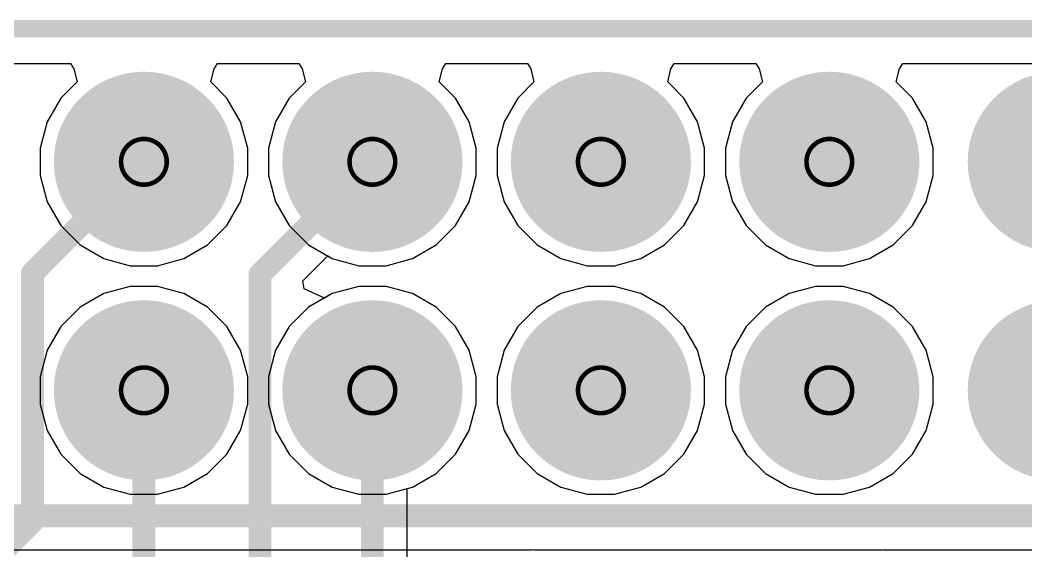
# Model space of a CAD drawing. Header units: inches. Extents: x -0.03 to 9.71, y 0.01 to 4.44.
# Drawn here: x 1.7612 to 2.2014, y 2.3207 to 2.553 of the extents above; entities that cross this region are included whole.
import ezdxf

# ---------------------------------------------------------------- set-up
doc = ezdxf.new("R2010")
doc.units = ezdxf.units.IN
doc.header["$MEASUREMENT"] = 0
for name, color, linetype in [('Board Outline', 216, 'Continuous'), ('Bottom Layer', 5, 'Continuous'), ('Bottom Solder', 6, 'Continuous'), ('Drill Drawing', 1, 'Continuous'), ('Layer 1', 16, 'Continuous'), ('Layer 2', 76, 'Continuous'), ('Multi-Layer', 9, 'Continuous'), ('Pad Holes', 156, 'Continuous'), ('Top Layer', 1, 'Continuous'), ('Top Overlay', 2, 'Continuous'), ('Top Solder', 216, 'Continuous')]:
    doc.layers.add(name, color=color, linetype=linetype)

# ---------------------------------------------------------------- blocks, each defined once
blk = doc.blocks.new('SFH11_PBPC_D12_RA_BK_103')
at = {"layer": 'Bottom Layer'}
h = blk.add_hatch(color=5, dxfattribs=at)
edge = h.paths.add_edge_path()
edge.add_arc((-0.05, 0.05), 0.03543, 0, 360)
h = blk.add_hatch(color=5, dxfattribs=at)
edge = h.paths.add_edge_path()
edge.add_arc((0.05, 0.05), 0.03543, 0, 360)
h = blk.add_hatch(color=5, dxfattribs=at)
edge = h.paths.add_edge_path()
edge.add_arc((0.15, 0.05), 0.03543, 0, 360)
h = blk.add_hatch(color=5, dxfattribs=at)
edge = h.paths.add_edge_path()
edge.add_arc((0.25, 0.05), 0.03543, 0, 360)
h = blk.add_hatch(color=5, dxfattribs=at)
edge = h.paths.add_edge_path()
edge.add_arc((0.35, 0.05), 0.03543, 0, 360)
h = blk.add_hatch(color=5, dxfattribs=at)
edge = h.paths.add_edge_path()
edge.add_arc((-0.05, -0.05), 0.03543, 0, 360)
h = blk.add_hatch(color=5, dxfattribs=at)
edge = h.paths.add_edge_path()
edge.add_arc((0.05, -0.05), 0.03543, 0, 360)
h = blk.add_hatch(color=5, dxfattribs=at)
edge = h.paths.add_edge_path()
edge.add_arc((0.15, -0.05), 0.03543, 0, 360)
h = blk.add_hatch(color=5, dxfattribs=at)
edge = h.paths.add_edge_path()
edge.add_arc((0.25, -0.05), 0.03543, 0, 360)
h = blk.add_hatch(color=5, dxfattribs=at)
edge = h.paths.add_edge_path()
edge.add_arc((0.35, -0.05), 0.03543, 0, 360)
at = {"layer": 'Bottom Solder'}
h = blk.add_hatch(color=6, dxfattribs=at)
edge = h.paths.add_edge_path()
edge.add_arc((-0.05, 0.05), 0.03943, 0, 360)
h = blk.add_hatch(color=6, dxfattribs=at)
edge = h.paths.add_edge_path()
edge.add_arc((0.05, 0.05), 0.03943, 0, 360)
h = blk.add_hatch(color=6, dxfattribs=at)
edge = h.paths.add_edge_path()
edge.add_arc((0.15, 0.05), 0.03943, 0, 360)
h = blk.add_hatch(color=6, dxfattribs=at)
edge = h.paths.add_edge_path()
edge.add_arc((0.25, 0.05), 0.03943, 0, 360)
h = blk.add_hatch(color=6, dxfattribs=at)
edge = h.paths.add_edge_path()
edge.add_arc((0.35, 0.05), 0.03943, 0, 360)
h = blk.add_hatch(color=6, dxfattribs=at)
edge = h.paths.add_edge_path()
edge.add_arc((-0.05, -0.05), 0.03943, 0, 360)
h = blk.add_hatch(color=6, dxfattribs=at)
edge = h.paths.add_edge_path()
edge.add_arc((0.05, -0.05), 0.03943, 0, 360)
h = blk.add_hatch(color=6, dxfattribs=at)
edge = h.paths.add_edge_path()
edge.add_arc((0.15, -0.05), 0.03943, 0, 360)
h = blk.add_hatch(color=6, dxfattribs=at)
edge = h.paths.add_edge_path()
edge.add_arc((0.25, -0.05), 0.03943, 0, 360)
h = blk.add_hatch(color=6, dxfattribs=at)
edge = h.paths.add_edge_path()
edge.add_arc((0.35, -0.05), 0.03943, 0, 360)
at = {"layer": 'Layer 1'}
h = blk.add_hatch(color=16, dxfattribs=at)
edge = h.paths.add_edge_path()
edge.add_arc((-0.05, 0.05), 0.03543, 0, 360)
h = blk.add_hatch(color=16, dxfattribs=at)
edge = h.paths.add_edge_path()
edge.add_arc((0.05, 0.05), 0.03543, 0, 360)
h = blk.add_hatch(color=16, dxfattribs=at)
edge = h.paths.add_edge_path()
edge.add_arc((0.15, 0.05), 0.03543, 0, 360)
h = blk.add_hatch(color=16, dxfattribs=at)
edge = h.paths.add_edge_path()
edge.add_arc((0.25, 0.05), 0.03543, 0, 360)
h = blk.add_hatch(color=16, dxfattribs=at)
edge = h.paths.add_edge_path()
edge.add_arc((0.35, 0.05), 0.03543, 0, 360)
h = blk.add_hatch(color=16, dxfattribs=at)
edge = h.paths.add_edge_path()
edge.add_arc((-0.05, -0.05), 0.03543, 0, 360)
h = blk.add_hatch(color=16, dxfattribs=at)
edge = h.paths.add_edge_path()
edge.add_arc((0.05, -0.05), 0.03543, 0, 360)
h = blk.add_hatch(color=16, dxfattribs=at)
edge = h.paths.add_edge_path()
edge.add_arc((0.15, -0.05), 0.03543, 0, 360)
h = blk.add_hatch(color=16, dxfattribs=at)
edge = h.paths.add_edge_path()
edge.add_arc((0.25, -0.05), 0.03543, 0, 360)
h = blk.add_hatch(color=16, dxfattribs=at)
edge = h.paths.add_edge_path()
edge.add_arc((0.35, -0.05), 0.03543, 0, 360)
at = {"layer": 'Layer 2'}
h = blk.add_hatch(color=76, dxfattribs=at)
edge = h.paths.add_edge_path()
edge.add_arc((-0.05, 0.05), 0.03543, 0, 360)
h = blk.add_hatch(color=76, dxfattribs=at)
edge = h.paths.add_edge_path()
edge.add_arc((0.05, 0.05), 0.03543, 0, 360)
h = blk.add_hatch(color=76, dxfattribs=at)
edge = h.paths.add_edge_path()
edge.add_arc((0.15, 0.05), 0.03543, 0, 360)
h = blk.add_hatch(color=76, dxfattribs=at)
edge = h.paths.add_edge_path()
edge.add_arc((0.25, 0.05), 0.03543, 0, 360)
h = blk.add_hatch(color=76, dxfattribs=at)
edge = h.paths.add_edge_path()
edge.add_arc((0.35, 0.05), 0.03543, 0, 360)
h = blk.add_hatch(color=76, dxfattribs=at)
edge = h.paths.add_edge_path()
edge.add_arc((-0.05, -0.05), 0.03543, 0, 360)
h = blk.add_hatch(color=76, dxfattribs=at)
edge = h.paths.add_edge_path()
edge.add_arc((0.05, -0.05), 0.03543, 0, 360)
h = blk.add_hatch(color=76, dxfattribs=at)
edge = h.paths.add_edge_path()
edge.add_arc((0.15, -0.05), 0.03543, 0, 360)
h = blk.add_hatch(color=76, dxfattribs=at)
edge = h.paths.add_edge_path()
edge.add_arc((0.25, -0.05), 0.03543, 0, 360)
h = blk.add_hatch(color=76, dxfattribs=at)
edge = h.paths.add_edge_path()
edge.add_arc((0.35, -0.05), 0.03543, 0, 360)
at = {"layer": 'Multi-Layer'}
h = blk.add_hatch(color=9, dxfattribs=at)
edge = h.paths.add_edge_path()
edge.add_arc((-0.05, 0.05), 0.03543, 0, 360)
h = blk.add_hatch(color=9, dxfattribs=at)
edge = h.paths.add_edge_path()
edge.add_arc((0.05, 0.05), 0.03543, 0, 360)
h = blk.add_hatch(color=9, dxfattribs=at)
edge = h.paths.add_edge_path()
edge.add_arc((0.15, 0.05), 0.03543, 0, 360)
h = blk.add_hatch(color=9, dxfattribs=at)
edge = h.paths.add_edge_path()
edge.add_arc((0.25, 0.05), 0.03543, 0, 360)
h = blk.add_hatch(color=9, dxfattribs=at)
edge = h.paths.add_edge_path()
edge.add_arc((0.35, 0.05), 0.03543, 0, 360)
h = blk.add_hatch(color=9, dxfattribs=at)
edge = h.paths.add_edge_path()
edge.add_arc((-0.05, -0.05), 0.03543, 0, 360)
h = blk.add_hatch(color=9, dxfattribs=at)
edge = h.paths.add_edge_path()
edge.add_arc((0.05, -0.05), 0.03543, 0, 360)
h = blk.add_hatch(color=9, dxfattribs=at)
edge = h.paths.add_edge_path()
edge.add_arc((0.15, -0.05), 0.03543, 0, 360)
h = blk.add_hatch(color=9, dxfattribs=at)
edge = h.paths.add_edge_path()
edge.add_arc((0.25, -0.05), 0.03543, 0, 360)
h = blk.add_hatch(color=9, dxfattribs=at)
edge = h.paths.add_edge_path()
edge.add_arc((0.35, -0.05), 0.03543, 0, 360)
at = {"layer": 'Pad Holes'}
h = blk.add_hatch(color=7, dxfattribs=at)
edge = h.paths.add_edge_path()
edge.add_arc((-0.05, 0.05), 0.02008, 0, 360)
h = blk.add_hatch(color=7, dxfattribs=at)
edge = h.paths.add_edge_path()
edge.add_arc((0.05, 0.05), 0.02008, 0, 360)
h = blk.add_hatch(color=7, dxfattribs=at)
edge = h.paths.add_edge_path()
edge.add_arc((0.15, 0.05), 0.02008, 0, 360)
h = blk.add_hatch(color=7, dxfattribs=at)
edge = h.paths.add_edge_path()
edge.add_arc((0.25, 0.05), 0.02008, 0, 360)
h = blk.add_hatch(color=7, dxfattribs=at)
edge = h.paths.add_edge_path()
edge.add_arc((0.35, 0.05), 0.02008, 0, 360)
h = blk.add_hatch(color=7, dxfattribs=at)
edge = h.paths.add_edge_path()
edge.add_arc((-0.05, -0.05), 0.02008, 0, 360)
h = blk.add_hatch(color=7, dxfattribs=at)
edge = h.paths.add_edge_path()
edge.add_arc((0.05, -0.05), 0.02008, 0, 360)
h = blk.add_hatch(color=7, dxfattribs=at)
edge = h.paths.add_edge_path()
edge.add_arc((0.15, -0.05), 0.02008, 0, 360)
h = blk.add_hatch(color=7, dxfattribs=at)
edge = h.paths.add_edge_path()
edge.add_arc((0.25, -0.05), 0.02008, 0, 360)
h = blk.add_hatch(color=7, dxfattribs=at)
edge = h.paths.add_edge_path()
edge.add_arc((0.35, -0.05), 0.02008, 0, 360)
at = {"layer": 'Top Layer'}
h = blk.add_hatch(color=1, dxfattribs=at)
edge = h.paths.add_edge_path()
edge.add_arc((-0.05, 0.05), 0.03543, 0, 360)
h = blk.add_hatch(color=1, dxfattribs=at)
edge = h.paths.add_edge_path()
edge.add_arc((0.05, 0.05), 0.03543, 0, 360)
h = blk.add_hatch(color=1, dxfattribs=at)
edge = h.paths.add_edge_path()
edge.add_arc((0.15, 0.05), 0.03543, 0, 360)
h = blk.add_hatch(color=1, dxfattribs=at)
edge = h.paths.add_edge_path()
edge.add_arc((0.25, 0.05), 0.03543, 0, 360)
h = blk.add_hatch(color=1, dxfattribs=at)
edge = h.paths.add_edge_path()
edge.add_arc((0.35, 0.05), 0.03543, 0, 360)
h = blk.add_hatch(color=1, dxfattribs=at)
edge = h.paths.add_edge_path()
edge.add_arc((-0.05, -0.05), 0.03543, 0, 360)
h = blk.add_hatch(color=1, dxfattribs=at)
edge = h.paths.add_edge_path()
edge.add_arc((0.05, -0.05), 0.03543, 0, 360)
h = blk.add_hatch(color=1, dxfattribs=at)
edge = h.paths.add_edge_path()
edge.add_arc((0.15, -0.05), 0.03543, 0, 360)
h = blk.add_hatch(color=1, dxfattribs=at)
edge = h.paths.add_edge_path()
edge.add_arc((0.25, -0.05), 0.03543, 0, 360)
h = blk.add_hatch(color=1, dxfattribs=at)
edge = h.paths.add_edge_path()
edge.add_arc((0.35, -0.05), 0.03543, 0, 360)
at = {"layer": 'Top Solder'}
h = blk.add_hatch(color=216, dxfattribs=at)
edge = h.paths.add_edge_path()
edge.add_arc((-0.05, 0.05), 0.03943, 0, 360)
h = blk.add_hatch(color=216, dxfattribs=at)
edge = h.paths.add_edge_path()
edge.add_arc((0.05, 0.05), 0.03943, 0, 360)
h = blk.add_hatch(color=216, dxfattribs=at)
edge = h.paths.add_edge_path()
edge.add_arc((0.15, 0.05), 0.03943, 0, 360)
h = blk.add_hatch(color=216, dxfattribs=at)
edge = h.paths.add_edge_path()
edge.add_arc((0.25, 0.05), 0.03943, 0, 360)
h = blk.add_hatch(color=216, dxfattribs=at)
edge = h.paths.add_edge_path()
edge.add_arc((0.35, 0.05), 0.03943, 0, 360)
h = blk.add_hatch(color=216, dxfattribs=at)
edge = h.paths.add_edge_path()
edge.add_arc((-0.05, -0.05), 0.03943, 0, 360)
h = blk.add_hatch(color=216, dxfattribs=at)
edge = h.paths.add_edge_path()
edge.add_arc((0.05, -0.05), 0.03943, 0, 360)
h = blk.add_hatch(color=216, dxfattribs=at)
edge = h.paths.add_edge_path()
edge.add_arc((0.15, -0.05), 0.03943, 0, 360)
h = blk.add_hatch(color=216, dxfattribs=at)
edge = h.paths.add_edge_path()
edge.add_arc((0.25, -0.05), 0.03943, 0, 360)
h = blk.add_hatch(color=216, dxfattribs=at)
edge = h.paths.add_edge_path()
edge.add_arc((0.35, -0.05), 0.03943, 0, 360)

msp = doc.modelspace()

# ---------------------------------------------------------------- linework, layer by layer
at = {"layer": 'Board Outline'}
msp.add_lwpolyline([(0.00984, 2.54921, 0.0075, 0.0075, 0), (4.32087, 2.54921, 0.0075, 0.0075, 0)], format="xyseb", dxfattribs=at)
at = {"layer": 'Bottom Layer'}
for p, q in [((1.74749, 2.53392), (1.78322, 2.53392)), ((1.78322, 2.53392), (1.78468, 2.53164)), ((1.78468, 2.53164), (1.78608, 2.52592)), ((1.84463, 2.52592), (1.84603, 2.53164)), ((1.84603, 2.53164), (1.84749, 2.53392)), ((1.84749, 2.53392), (1.88322, 2.53392)), ((1.88322, 2.53392), (1.88468, 2.53164)), ((1.88468, 2.53164), (1.88608, 2.52592)), ((1.94463, 2.52592), (1.94603, 2.53164)), ((1.94603, 2.53164), (1.94749, 2.53392)), ((1.94749, 2.53392), (1.98322, 2.53392)), ((1.98322, 2.53392), (1.98468, 2.53164)), ((1.98468, 2.53164), (1.98608, 2.52592)), ((2.04463, 2.52592), (2.04603, 2.53164)), ((2.04603, 2.53164), (2.04749, 2.53392)), ((2.04749, 2.53392), (2.08322, 2.53392)), ((2.08322, 2.53392), (2.08468, 2.53164)), ((2.08468, 2.53164), (2.08608, 2.52592)), ((2.14463, 2.52592), (2.14603, 2.53164)), ((2.14603, 2.53164), (2.14749, 2.53392)), ((2.14749, 2.53392), (2.28322, 2.53392)), ((1.78608, 2.52592), (1.779, 2.51884)), ((1.85171, 2.51884), (1.84463, 2.52592)), ((1.88608, 2.52592), (1.879, 2.51884)), ((1.95171, 2.51884), (1.94463, 2.52592)), ((1.98608, 2.52592), (1.979, 2.51884)), ((2.05171, 2.51884), (2.04463, 2.52592)), ((2.08608, 2.52592), (2.079, 2.51884)), ((2.15171, 2.51884), (2.14463, 2.52592)), ((1.779, 2.51884), (1.77302, 2.50848)), ((1.85769, 2.50848), (1.85171, 2.51884)), ((1.879, 2.51884), (1.87302, 2.50848)), ((1.95769, 2.50848), (1.95171, 2.51884)), ((1.979, 2.51884), (1.97302, 2.50848)), ((2.05769, 2.50848), (2.05171, 2.51884)), ((2.079, 2.51884), (2.07302, 2.50848)), ((2.15769, 2.50848), (2.15171, 2.51884)), ((1.77302, 2.50848), (1.76992, 2.49693)), ((1.86079, 2.49693), (1.85769, 2.50848)), ((1.87302, 2.50848), (1.86992, 2.49693)), ((1.96079, 2.49693), (1.95769, 2.50848)), ((1.97302, 2.50848), (1.96992, 2.49693)), ((2.06079, 2.49693), (2.05769, 2.50848)), ((2.07302, 2.50848), (2.06992, 2.49693)), ((2.16079, 2.49693), (2.15769, 2.50848)), ((1.76992, 2.49693), (1.76992, 2.48496)), ((1.86079, 2.48496), (1.86079, 2.49693)), ((1.86992, 2.49693), (1.86992, 2.48496)), ((1.96079, 2.48496), (1.96079, 2.49693)), ((1.96992, 2.49693), (1.96992, 2.48496)), ((2.06079, 2.48496), (2.06079, 2.49693)), ((2.06992, 2.49693), (2.06992, 2.48496)), ((2.16079, 2.48496), (2.16079, 2.49693)), ((1.76992, 2.48496), (1.77302, 2.47341)), ((1.85769, 2.47341), (1.86079, 2.48496)), ((1.86992, 2.48496), (1.87302, 2.47341)), ((1.95769, 2.47341), (1.96079, 2.48496)), ((1.96992, 2.48496), (1.97302, 2.47341)), ((2.05769, 2.47341), (2.06079, 2.48496)), ((2.06992, 2.48496), (2.07302, 2.47341)), ((2.15769, 2.47341), (2.16079, 2.48496)), ((1.77302, 2.47341), (1.779, 2.46305)), ((1.85171, 2.46305), (1.85769, 2.47341)), ((1.87302, 2.47341), (1.879, 2.46305)), ((1.95171, 2.46305), (1.95769, 2.47341)), ((1.97302, 2.47341), (1.979, 2.46305)), ((2.05171, 2.46305), (2.05769, 2.47341)), ((2.07302, 2.47341), (2.079, 2.46305)), ((2.15171, 2.46305), (2.15769, 2.47341)), ((1.779, 2.46305), (1.78746, 2.45459)), ((1.84325, 2.45459), (1.85171, 2.46305)), ((1.879, 2.46305), (1.88746, 2.45459)), ((1.94325, 2.45459), (1.95171, 2.46305)), ((1.979, 2.46305), (1.98746, 2.45459)), ((2.04325, 2.45459), (2.05171, 2.46305)), ((2.079, 2.46305), (2.08746, 2.45459)), ((2.14325, 2.45459), (2.15171, 2.46305)), ((1.78746, 2.45459), (1.79782, 2.44861)), ((1.83289, 2.44861), (1.84325, 2.45459)), ((1.88746, 2.45459), (1.89782, 2.44861)), ((1.93289, 2.44861), (1.94325, 2.45459)), ((1.98746, 2.45459), (1.99782, 2.44861)), ((2.03289, 2.44861), (2.04325, 2.45459)), ((2.08746, 2.45459), (2.09782, 2.44861)), ((2.13289, 2.44861), (2.14325, 2.45459)), ((1.79782, 2.44861), (1.80937, 2.44551)), ((1.82134, 2.44551), (1.83289, 2.44861)), ((1.89782, 2.44861), (1.90937, 2.44551)), ((1.92134, 2.44551), (1.93289, 2.44861)), ((1.99782, 2.44861), (2.00937, 2.44551)), ((2.02134, 2.44551), (2.03289, 2.44861)), ((2.09782, 2.44861), (2.10937, 2.44551)), ((2.12134, 2.44551), (2.13289, 2.44861)), ((1.80937, 2.44551), (1.82134, 2.44551)), ((1.90937, 2.44551), (1.92134, 2.44551)), ((2.00937, 2.44551), (2.02134, 2.44551)), ((2.10937, 2.44551), (2.12134, 2.44551)), ((1.80937, 2.43638), (1.79782, 2.43328)), ((1.82134, 2.43638), (1.80937, 2.43638)), ((1.83289, 2.43328), (1.82134, 2.43638)), ((1.90937, 2.43638), (1.89782, 2.43328)), ((1.92134, 2.43638), (1.90937, 2.43638)), ((1.93289, 2.43328), (1.92134, 2.43638)), ((2.00937, 2.43638), (1.99782, 2.43328)), ((2.02134, 2.43638), (2.00937, 2.43638)), ((2.03289, 2.43328), (2.02134, 2.43638)), ((2.10937, 2.43638), (2.09782, 2.43328)), ((2.12134, 2.43638), (2.10937, 2.43638)), ((2.13289, 2.43328), (2.12134, 2.43638)), ((1.79782, 2.43328), (1.78746, 2.4273)), ((1.84325, 2.4273), (1.83289, 2.43328)), ((1.89782, 2.43328), (1.88746, 2.4273)), ((1.94325, 2.4273), (1.93289, 2.43328)), ((1.99782, 2.43328), (1.98746, 2.4273)), ((2.04325, 2.4273), (2.03289, 2.43328)), ((2.09782, 2.43328), (2.08746, 2.4273)), ((2.14325, 2.4273), (2.13289, 2.43328)), ((1.78746, 2.4273), (1.779, 2.41884)), ((1.85171, 2.41884), (1.84325, 2.4273)), ((1.88746, 2.4273), (1.879, 2.41884)), ((1.95171, 2.41884), (1.94325, 2.4273)), ((1.98746, 2.4273), (1.979, 2.41884)), ((2.05171, 2.41884), (2.04325, 2.4273)), ((2.08746, 2.4273), (2.079, 2.41884)), ((2.15171, 2.41884), (2.14325, 2.4273)), ((1.779, 2.41884), (1.77302, 2.40848)), ((1.85769, 2.40848), (1.85171, 2.41884)), ((1.879, 2.41884), (1.87302, 2.40848)), ((1.95769, 2.40848), (1.95171, 2.41884)), ((1.979, 2.41884), (1.97302, 2.40848)), ((2.05769, 2.40848), (2.05171, 2.41884)), ((2.079, 2.41884), (2.07302, 2.40848)), ((2.15769, 2.40848), (2.15171, 2.41884)), ((1.77302, 2.40848), (1.76992, 2.39693)), ((1.86079, 2.39693), (1.85769, 2.40848)), ((1.87302, 2.40848), (1.86992, 2.39693)), ((1.96079, 2.39693), (1.95769, 2.40848)), ((1.97302, 2.40848), (1.96992, 2.39693)), ((2.06079, 2.39693), (2.05769, 2.40848)), ((2.07302, 2.40848), (2.06992, 2.39693)), ((2.16079, 2.39693), (2.15769, 2.40848)), ((1.76992, 2.39693), (1.76992, 2.38496)), ((1.86079, 2.38496), (1.86079, 2.39693)), ((1.86992, 2.39693), (1.86992, 2.38496)), ((1.96079, 2.38496), (1.96079, 2.39693)), ((1.96992, 2.39693), (1.96992, 2.38496)), ((2.06079, 2.38496), (2.06079, 2.39693)), ((2.06992, 2.39693), (2.06992, 2.38496)), ((2.16079, 2.38496), (2.16079, 2.39693)), ((1.76992, 2.38496), (1.77302, 2.37341)), ((1.85769, 2.37341), (1.86079, 2.38496)), ((1.86992, 2.38496), (1.87302, 2.37341)), ((1.95769, 2.37341), (1.96079, 2.38496)), ((1.96992, 2.38496), (1.97302, 2.37341)), ((2.05769, 2.37341), (2.06079, 2.38496)), ((2.06992, 2.38496), (2.07302, 2.37341)), ((2.15769, 2.37341), (2.16079, 2.38496)), ((1.77302, 2.37341), (1.779, 2.36305)), ((1.85171, 2.36305), (1.85769, 2.37341)), ((1.87302, 2.37341), (1.879, 2.36305)), ((1.95171, 2.36305), (1.95769, 2.37341)), ((1.97302, 2.37341), (1.979, 2.36305)), ((2.05171, 2.36305), (2.05769, 2.37341)), ((2.07302, 2.37341), (2.079, 2.36305)), ((2.15171, 2.36305), (2.15769, 2.37341)), ((1.779, 2.36305), (1.78746, 2.35459)), ((1.84325, 2.35459), (1.85171, 2.36305)), ((1.879, 2.36305), (1.88746, 2.35459)), ((1.94325, 2.35459), (1.95171, 2.36305)), ((1.979, 2.36305), (1.98746, 2.35459)), ((2.04325, 2.35459), (2.05171, 2.36305)), ((2.079, 2.36305), (2.08746, 2.35459)), ((2.14325, 2.35459), (2.15171, 2.36305)), ((1.78746, 2.35459), (1.79782, 2.34861)), ((1.83289, 2.34861), (1.84325, 2.35459)), ((1.88746, 2.35459), (1.89782, 2.34861)), ((1.93289, 2.34861), (1.94325, 2.35459)), ((1.98746, 2.35459), (1.99782, 2.34861)), ((2.03289, 2.34861), (2.04325, 2.35459)), ((2.08746, 2.35459), (2.09782, 2.34861)), ((2.13289, 2.34861), (2.14325, 2.35459)), ((1.79782, 2.34861), (1.80937, 2.34551)), ((1.82134, 2.34551), (1.83289, 2.34861)), ((1.89782, 2.34861), (1.90937, 2.34551)), ((1.92134, 2.34551), (1.93289, 2.34861)), ((1.99782, 2.34861), (2.00937, 2.34551)), ((2.02134, 2.34551), (2.03289, 2.34861)), ((2.09782, 2.34861), (2.10937, 2.34551)), ((2.12134, 2.34551), (2.13289, 2.34861)), ((1.80937, 2.34551), (1.82134, 2.34551)), ((1.90937, 2.34551), (1.92134, 2.34551)), ((2.00937, 2.34551), (2.02134, 2.34551)), ((2.10937, 2.34551), (2.12134, 2.34551))]:
    msp.add_line(p, q, dxfattribs=at)
at = {"layer": 'Drill Drawing'}
for points in [[(1.82535, 2.49095, 0.002, 0.002, 1), (1.80535, 2.49095, 0.002, 0.002, 1)], [(1.92535, 2.49095, 0.002, 0.002, 1), (1.90535, 2.49095, 0.002, 0.002, 1)], [(2.02535, 2.49095, 0.002, 0.002, 1), (2.00535, 2.49095, 0.002, 0.002, 1)], [(2.12535, 2.49095, 0.002, 0.002, 1), (2.10535, 2.49095, 0.002, 0.002, 1)], [(1.80485, 2.49095, 0.001, 0.001, 1), (1.80585, 2.49095, 0.001, 0.001, 1)], [(1.82485, 2.49095, 0.001, 0.001, 1), (1.82585, 2.49095, 0.001, 0.001, 1)], [(1.90485, 2.49095, 0.001, 0.001, 1), (1.90585, 2.49095, 0.001, 0.001, 1)], [(1.92485, 2.49095, 0.001, 0.001, 1), (1.92585, 2.49095, 0.001, 0.001, 1)], [(2.00485, 2.49095, 0.001, 0.001, 1), (2.00585, 2.49095, 0.001, 0.001, 1)], [(2.02485, 2.49095, 0.001, 0.001, 1), (2.02585, 2.49095, 0.001, 0.001, 1)], [(2.10485, 2.49095, 0.001, 0.001, 1), (2.10585, 2.49095, 0.001, 0.001, 1)], [(2.12485, 2.49095, 0.001, 0.001, 1), (2.12585, 2.49095, 0.001, 0.001, 1)], [(1.82535, 2.39095, 0.002, 0.002, 1), (1.80535, 2.39095, 0.002, 0.002, 1)], [(1.92535, 2.39095, 0.002, 0.002, 1), (1.90535, 2.39095, 0.002, 0.002, 1)], [(2.02535, 2.39095, 0.002, 0.002, 1), (2.00535, 2.39095, 0.002, 0.002, 1)], [(2.12535, 2.39095, 0.002, 0.002, 1), (2.10535, 2.39095, 0.002, 0.002, 1)], [(1.80485, 2.39095, 0.001, 0.001, 1), (1.80585, 2.39095, 0.001, 0.001, 1)], [(1.82485, 2.39095, 0.001, 0.001, 1), (1.82585, 2.39095, 0.001, 0.001, 1)], [(1.90485, 2.39095, 0.001, 0.001, 1), (1.90585, 2.39095, 0.001, 0.001, 1)], [(1.92485, 2.39095, 0.001, 0.001, 1), (1.92585, 2.39095, 0.001, 0.001, 1)], [(2.00485, 2.39095, 0.001, 0.001, 1), (2.00585, 2.39095, 0.001, 0.001, 1)], [(2.02485, 2.39095, 0.001, 0.001, 1), (2.02585, 2.39095, 0.001, 0.001, 1)], [(2.10485, 2.39095, 0.001, 0.001, 1), (2.10585, 2.39095, 0.001, 0.001, 1)], [(2.12485, 2.39095, 0.001, 0.001, 1), (2.12585, 2.39095, 0.001, 0.001, 1)]]:
    msp.add_lwpolyline(points, format="xyseb", close=True, dxfattribs=at)
at = {"layer": 'Layer 1'}
for p, q in [((1.94463, 2.52592), (1.94603, 2.53164)), ((1.94603, 2.53164), (1.94749, 2.53392)), ((1.94749, 2.53392), (1.98322, 2.53392)), ((1.98322, 2.53392), (1.98468, 2.53164)), ((1.98468, 2.53164), (1.98608, 2.52592)), ((2.04463, 2.52592), (2.04603, 2.53164)), ((2.04603, 2.53164), (2.04749, 2.53392)), ((2.04749, 2.53392), (2.08322, 2.53392)), ((2.08322, 2.53392), (2.08468, 2.53164)), ((2.08468, 2.53164), (2.08608, 2.52592)), ((2.14463, 2.52592), (2.14603, 2.53164)), ((2.14603, 2.53164), (2.14749, 2.53392)), ((2.14749, 2.53392), (2.28322, 2.53392)), ((1.95171, 2.51884), (1.94463, 2.52592)), ((1.98608, 2.52592), (1.979, 2.51884)), ((2.05171, 2.51884), (2.04463, 2.52592)), ((2.08608, 2.52592), (2.079, 2.51884)), ((2.15171, 2.51884), (2.14463, 2.52592)), ((1.95769, 2.50848), (1.95171, 2.51884)), ((1.979, 2.51884), (1.97302, 2.50848)), ((2.05769, 2.50848), (2.05171, 2.51884)), ((2.079, 2.51884), (2.07302, 2.50848)), ((2.15769, 2.50848), (2.15171, 2.51884)), ((1.96079, 2.49693), (1.95769, 2.50848)), ((1.97302, 2.50848), (1.96992, 2.49693)), ((2.06079, 2.49693), (2.05769, 2.50848)), ((2.07302, 2.50848), (2.06992, 2.49693)), ((2.16079, 2.49693), (2.15769, 2.50848)), ((1.96079, 2.48496), (1.96079, 2.49693)), ((1.96992, 2.49693), (1.96992, 2.48496)), ((2.06079, 2.48496), (2.06079, 2.49693)), ((2.06992, 2.49693), (2.06992, 2.48496)), ((2.16079, 2.48496), (2.16079, 2.49693)), ((1.95769, 2.47341), (1.96079, 2.48496)), ((1.96992, 2.48496), (1.97302, 2.47341)), ((2.05769, 2.47341), (2.06079, 2.48496)), ((2.06992, 2.48496), (2.07302, 2.47341)), ((2.15769, 2.47341), (2.16079, 2.48496)), ((1.95171, 2.46305), (1.95769, 2.47341)), ((1.97302, 2.47341), (1.979, 2.46305)), ((2.05171, 2.46305), (2.05769, 2.47341)), ((2.07302, 2.47341), (2.079, 2.46305)), ((2.15171, 2.46305), (2.15769, 2.47341)), ((1.94325, 2.45459), (1.95171, 2.46305)), ((1.979, 2.46305), (1.98746, 2.45459)), ((2.04325, 2.45459), (2.05171, 2.46305)), ((2.079, 2.46305), (2.08746, 2.45459)), ((2.14325, 2.45459), (2.15171, 2.46305)), ((1.93289, 2.44861), (1.94325, 2.45459)), ((1.98746, 2.45459), (1.99782, 2.44861)), ((2.03289, 2.44861), (2.04325, 2.45459)), ((2.08746, 2.45459), (2.09782, 2.44861)), ((2.13289, 2.44861), (2.14325, 2.45459)), ((1.88488, 2.43884), (1.89581, 2.44977)), ((1.89581, 2.44977), (1.89782, 2.44861)), ((1.89782, 2.44861), (1.90937, 2.44551)), ((1.92134, 2.44551), (1.93289, 2.44861)), ((1.99782, 2.44861), (2.00937, 2.44551)), ((2.02134, 2.44551), (2.03289, 2.44861)), ((2.09782, 2.44861), (2.10937, 2.44551)), ((2.12134, 2.44551), (2.13289, 2.44861)), ((1.90937, 2.44551), (1.92134, 2.44551)), ((2.00937, 2.44551), (2.02134, 2.44551)), ((2.10937, 2.44551), (2.12134, 2.44551)), ((1.88552, 2.43542), (1.88488, 2.43884)), ((1.89443, 2.43133), (1.88552, 2.43542)), ((1.90937, 2.43638), (1.89782, 2.43328)), ((1.92134, 2.43638), (1.90937, 2.43638)), ((1.93289, 2.43328), (1.92134, 2.43638)), ((2.00937, 2.43638), (1.99782, 2.43328)), ((2.02134, 2.43638), (2.00937, 2.43638)), ((2.03289, 2.43328), (2.02134, 2.43638)), ((2.10937, 2.43638), (2.09782, 2.43328)), ((2.12134, 2.43638), (2.10937, 2.43638)), ((2.13289, 2.43328), (2.12134, 2.43638)), ((1.89782, 2.43328), (1.89443, 2.43133)), ((1.94325, 2.4273), (1.93289, 2.43328)), ((1.99782, 2.43328), (1.98746, 2.4273)), ((2.04325, 2.4273), (2.03289, 2.43328)), ((2.09782, 2.43328), (2.08746, 2.4273)), ((2.14325, 2.4273), (2.13289, 2.43328)), ((1.95171, 2.41884), (1.94325, 2.4273)), ((1.98746, 2.4273), (1.979, 2.41884)), ((2.05171, 2.41884), (2.04325, 2.4273)), ((2.08746, 2.4273), (2.079, 2.41884)), ((2.15171, 2.41884), (2.14325, 2.4273)), ((1.95769, 2.40848), (1.95171, 2.41884)), ((1.979, 2.41884), (1.97302, 2.40848)), ((2.05769, 2.40848), (2.05171, 2.41884)), ((2.079, 2.41884), (2.07302, 2.40848)), ((2.15769, 2.40848), (2.15171, 2.41884)), ((1.96079, 2.39693), (1.95769, 2.40848)), ((1.97302, 2.40848), (1.96992, 2.39693)), ((2.06079, 2.39693), (2.05769, 2.40848)), ((2.07302, 2.40848), (2.06992, 2.39693)), ((2.16079, 2.39693), (2.15769, 2.40848)), ((1.96079, 2.38496), (1.96079, 2.39693)), ((1.96992, 2.39693), (1.96992, 2.38496)), ((2.06079, 2.38496), (2.06079, 2.39693)), ((2.06992, 2.39693), (2.06992, 2.38496)), ((2.16079, 2.38496), (2.16079, 2.39693)), ((1.95769, 2.37341), (1.96079, 2.38496)), ((1.96992, 2.38496), (1.97302, 2.37341)), ((2.05769, 2.37341), (2.06079, 2.38496)), ((2.06992, 2.38496), (2.07302, 2.37341)), ((2.15769, 2.37341), (2.16079, 2.38496)), ((1.95171, 2.36305), (1.95769, 2.37341)), ((1.97302, 2.37341), (1.979, 2.36305)), ((2.05171, 2.36305), (2.05769, 2.37341)), ((2.07302, 2.37341), (2.079, 2.36305)), ((2.15171, 2.36305), (2.15769, 2.37341)), ((1.94325, 2.35459), (1.95171, 2.36305)), ((1.979, 2.36305), (1.98746, 2.35459)), ((2.04325, 2.35459), (2.05171, 2.36305)), ((2.079, 2.36305), (2.08746, 2.35459)), ((2.14325, 2.35459), (2.15171, 2.36305)), ((1.93289, 2.34861), (1.94325, 2.35459)), ((1.98746, 2.35459), (1.99782, 2.34861)), ((2.03289, 2.34861), (2.04325, 2.35459)), ((2.08746, 2.35459), (2.09782, 2.34861)), ((2.13289, 2.34861), (2.14325, 2.35459)), ((1.93065, 2.34801), (1.93289, 2.34861)), ((1.93065, 2.27953), (1.93065, 2.34801)), ((1.99782, 2.34861), (2.00937, 2.34551)), ((2.02134, 2.34551), (2.03289, 2.34861)), ((2.09782, 2.34861), (2.10937, 2.34551)), ((2.12134, 2.34551), (2.13289, 2.34861)), ((2.00937, 2.34551), (2.02134, 2.34551)), ((2.10937, 2.34551), (2.12134, 2.34551))]:
    msp.add_line(p, q, dxfattribs=at)
for points in [[(1.76655, 2.44214, 0.01, 0.01, 0), (1.81535, 2.49095, 0.01, 0.01, 0)], [(1.86614, 2.44173, 0.01, 0.01, 0), (1.91535, 2.49095, 0.01, 0.01, 0)], [(1.76655, 2.33348, 0.01, 0.01, 0), (1.76655, 2.44214, 0.01, 0.01, 0)], [(1.86614, 2.29921, 0.01, 0.01, 0), (1.86614, 2.44173, 0.01, 0.01, 0)], [(1.81535, 2.31535, 0.01, 0.01, 0), (1.81535, 2.39095, 0.01, 0.01, 0)], [(1.91535, 2.27953, 0.01, 0.01, 0), (1.91535, 2.39095, 0.01, 0.01, 0)], [(1.47638, 2.04331, 0.01, 0.01, 0), (1.76655, 2.33348, 0.01, 0.01, 0)]]:
    msp.add_lwpolyline(points, format="xyseb", dxfattribs=at)
for points in [[(1.81285, 2.49095, 0.005, 0.005, 1), (1.81785, 2.49095, 0.005, 0.005, 1)], [(1.91285, 2.49095, 0.005, 0.005, 1), (1.91785, 2.49095, 0.005, 0.005, 1)], [(1.76405, 2.44214, 0.005, 0.005, 1), (1.76905, 2.44214, 0.005, 0.005, 1)], [(1.76405, 2.44214, 0.005, 0.005, 1), (1.76905, 2.44214, 0.005, 0.005, 1)], [(1.86364, 2.44173, 0.005, 0.005, 1), (1.86864, 2.44173, 0.005, 0.005, 1)], [(1.86364, 2.44173, 0.005, 0.005, 1), (1.86864, 2.44173, 0.005, 0.005, 1)], [(1.81285, 2.39095, 0.005, 0.005, 1), (1.81785, 2.39095, 0.005, 0.005, 1)], [(1.91285, 2.39095, 0.005, 0.005, 1), (1.91785, 2.39095, 0.005, 0.005, 1)], [(1.76405, 2.33348, 0.005, 0.005, 1), (1.76905, 2.33348, 0.005, 0.005, 1)], [(1.76405, 2.33348, 0.005, 0.005, 1), (1.76905, 2.33348, 0.005, 0.005, 1)]]:
    msp.add_lwpolyline(points, format="xyseb", close=True, dxfattribs=at)
at = {"layer": 'Layer 2'}
for p, q in [((1.74749, 2.53392), (1.78322, 2.53392)), ((1.78322, 2.53392), (1.78468, 2.53164)), ((1.78468, 2.53164), (1.78608, 2.52592)), ((1.84463, 2.52592), (1.84603, 2.53164)), ((1.84603, 2.53164), (1.84749, 2.53392)), ((1.84749, 2.53392), (1.88322, 2.53392)), ((1.88322, 2.53392), (1.88468, 2.53164)), ((1.88468, 2.53164), (1.88608, 2.52592)), ((1.94463, 2.52592), (1.94603, 2.53164)), ((1.94603, 2.53164), (1.94749, 2.53392)), ((1.94749, 2.53392), (1.98322, 2.53392)), ((1.98322, 2.53392), (1.98468, 2.53164)), ((1.98468, 2.53164), (1.98608, 2.52592)), ((2.04463, 2.52592), (2.04603, 2.53164)), ((2.04603, 2.53164), (2.04749, 2.53392)), ((2.04749, 2.53392), (2.08322, 2.53392)), ((2.08322, 2.53392), (2.08468, 2.53164)), ((2.08468, 2.53164), (2.08608, 2.52592)), ((2.14463, 2.52592), (2.14603, 2.53164)), ((2.14603, 2.53164), (2.14749, 2.53392)), ((2.14749, 2.53392), (2.28322, 2.53392)), ((1.78608, 2.52592), (1.779, 2.51884)), ((1.85171, 2.51884), (1.84463, 2.52592)), ((1.88608, 2.52592), (1.879, 2.51884)), ((1.95171, 2.51884), (1.94463, 2.52592)), ((1.98608, 2.52592), (1.979, 2.51884)), ((2.05171, 2.51884), (2.04463, 2.52592)), ((2.08608, 2.52592), (2.079, 2.51884)), ((2.15171, 2.51884), (2.14463, 2.52592)), ((1.779, 2.51884), (1.77302, 2.50848)), ((1.85769, 2.50848), (1.85171, 2.51884)), ((1.879, 2.51884), (1.87302, 2.50848)), ((1.95769, 2.50848), (1.95171, 2.51884)), ((1.979, 2.51884), (1.97302, 2.50848)), ((2.05769, 2.50848), (2.05171, 2.51884)), ((2.079, 2.51884), (2.07302, 2.50848)), ((2.15769, 2.50848), (2.15171, 2.51884)), ((1.77302, 2.50848), (1.76992, 2.49693)), ((1.86079, 2.49693), (1.85769, 2.50848)), ((1.87302, 2.50848), (1.86992, 2.49693)), ((1.96079, 2.49693), (1.95769, 2.50848)), ((1.97302, 2.50848), (1.96992, 2.49693)), ((2.06079, 2.49693), (2.05769, 2.50848)), ((2.07302, 2.50848), (2.06992, 2.49693)), ((2.16079, 2.49693), (2.15769, 2.50848)), ((1.76992, 2.49693), (1.76992, 2.48496)), ((1.86079, 2.48496), (1.86079, 2.49693)), ((1.86992, 2.49693), (1.86992, 2.48496)), ((1.96079, 2.48496), (1.96079, 2.49693)), ((1.96992, 2.49693), (1.96992, 2.48496)), ((2.06079, 2.48496), (2.06079, 2.49693)), ((2.06992, 2.49693), (2.06992, 2.48496)), ((2.16079, 2.48496), (2.16079, 2.49693)), ((1.76992, 2.48496), (1.77302, 2.47341)), ((1.85769, 2.47341), (1.86079, 2.48496)), ((1.86992, 2.48496), (1.87302, 2.47341)), ((1.95769, 2.47341), (1.96079, 2.48496)), ((1.96992, 2.48496), (1.97302, 2.47341)), ((2.05769, 2.47341), (2.06079, 2.48496)), ((2.06992, 2.48496), (2.07302, 2.47341)), ((2.15769, 2.47341), (2.16079, 2.48496)), ((1.77302, 2.47341), (1.779, 2.46305)), ((1.85171, 2.46305), (1.85769, 2.47341)), ((1.87302, 2.47341), (1.879, 2.46305)), ((1.95171, 2.46305), (1.95769, 2.47341)), ((1.97302, 2.47341), (1.979, 2.46305)), ((2.05171, 2.46305), (2.05769, 2.47341)), ((2.07302, 2.47341), (2.079, 2.46305)), ((2.15171, 2.46305), (2.15769, 2.47341)), ((1.779, 2.46305), (1.78746, 2.45459)), ((1.84325, 2.45459), (1.85171, 2.46305)), ((1.879, 2.46305), (1.88746, 2.45459)), ((1.94325, 2.45459), (1.95171, 2.46305)), ((1.979, 2.46305), (1.98746, 2.45459)), ((2.04325, 2.45459), (2.05171, 2.46305)), ((2.079, 2.46305), (2.08746, 2.45459)), ((2.14325, 2.45459), (2.15171, 2.46305)), ((1.78746, 2.45459), (1.79782, 2.44861)), ((1.83289, 2.44861), (1.84325, 2.45459)), ((1.88746, 2.45459), (1.89782, 2.44861)), ((1.93289, 2.44861), (1.94325, 2.45459)), ((1.98746, 2.45459), (1.99782, 2.44861)), ((2.03289, 2.44861), (2.04325, 2.45459)), ((2.08746, 2.45459), (2.09782, 2.44861)), ((2.13289, 2.44861), (2.14325, 2.45459)), ((1.79782, 2.44861), (1.80937, 2.44551)), ((1.82134, 2.44551), (1.83289, 2.44861)), ((1.89782, 2.44861), (1.90937, 2.44551)), ((1.92134, 2.44551), (1.93289, 2.44861)), ((1.99782, 2.44861), (2.00937, 2.44551)), ((2.02134, 2.44551), (2.03289, 2.44861)), ((2.09782, 2.44861), (2.10937, 2.44551)), ((2.12134, 2.44551), (2.13289, 2.44861)), ((1.80937, 2.44551), (1.82134, 2.44551)), ((1.90937, 2.44551), (1.92134, 2.44551)), ((2.00937, 2.44551), (2.02134, 2.44551)), ((2.10937, 2.44551), (2.12134, 2.44551)), ((1.80937, 2.43638), (1.79782, 2.43328)), ((1.82134, 2.43638), (1.80937, 2.43638)), ((1.83289, 2.43328), (1.82134, 2.43638)), ((1.90937, 2.43638), (1.89782, 2.43328)), ((1.92134, 2.43638), (1.90937, 2.43638)), ((1.93289, 2.43328), (1.92134, 2.43638)), ((2.00937, 2.43638), (1.99782, 2.43328)), ((2.02134, 2.43638), (2.00937, 2.43638)), ((2.03289, 2.43328), (2.02134, 2.43638)), ((2.10937, 2.43638), (2.09782, 2.43328)), ((2.12134, 2.43638), (2.10937, 2.43638)), ((2.13289, 2.43328), (2.12134, 2.43638)), ((1.79782, 2.43328), (1.78746, 2.4273)), ((1.84325, 2.4273), (1.83289, 2.43328)), ((1.89782, 2.43328), (1.88746, 2.4273)), ((1.94325, 2.4273), (1.93289, 2.43328)), ((1.99782, 2.43328), (1.98746, 2.4273)), ((2.04325, 2.4273), (2.03289, 2.43328)), ((2.09782, 2.43328), (2.08746, 2.4273)), ((2.14325, 2.4273), (2.13289, 2.43328)), ((1.78746, 2.4273), (1.779, 2.41884)), ((1.85171, 2.41884), (1.84325, 2.4273)), ((1.88746, 2.4273), (1.879, 2.41884)), ((1.95171, 2.41884), (1.94325, 2.4273)), ((1.98746, 2.4273), (1.979, 2.41884)), ((2.05171, 2.41884), (2.04325, 2.4273)), ((2.08746, 2.4273), (2.079, 2.41884)), ((2.15171, 2.41884), (2.14325, 2.4273)), ((1.779, 2.41884), (1.77302, 2.40848)), ((1.85769, 2.40848), (1.85171, 2.41884)), ((1.879, 2.41884), (1.87302, 2.40848)), ((1.95769, 2.40848), (1.95171, 2.41884)), ((1.979, 2.41884), (1.97302, 2.40848)), ((2.05769, 2.40848), (2.05171, 2.41884)), ((2.079, 2.41884), (2.07302, 2.40848)), ((2.15769, 2.40848), (2.15171, 2.41884)), ((1.77302, 2.40848), (1.76992, 2.39693)), ((1.86079, 2.39693), (1.85769, 2.40848)), ((1.87302, 2.40848), (1.86992, 2.39693)), ((1.96079, 2.39693), (1.95769, 2.40848)), ((1.97302, 2.40848), (1.96992, 2.39693)), ((2.06079, 2.39693), (2.05769, 2.40848)), ((2.07302, 2.40848), (2.06992, 2.39693)), ((2.16079, 2.39693), (2.15769, 2.40848)), ((1.76992, 2.39693), (1.76992, 2.38496)), ((1.86079, 2.38496), (1.86079, 2.39693)), ((1.86992, 2.39693), (1.86992, 2.38496)), ((1.96079, 2.38496), (1.96079, 2.39693)), ((1.96992, 2.39693), (1.96992, 2.38496)), ((2.06079, 2.38496), (2.06079, 2.39693)), ((2.06992, 2.39693), (2.06992, 2.38496)), ((2.16079, 2.38496), (2.16079, 2.39693)), ((1.76992, 2.38496), (1.77302, 2.37341)), ((1.85769, 2.37341), (1.86079, 2.38496)), ((1.86992, 2.38496), (1.87302, 2.37341)), ((1.95769, 2.37341), (1.96079, 2.38496)), ((1.96992, 2.38496), (1.97302, 2.37341)), ((2.05769, 2.37341), (2.06079, 2.38496)), ((2.06992, 2.38496), (2.07302, 2.37341)), ((2.15769, 2.37341), (2.16079, 2.38496)), ((1.77302, 2.37341), (1.779, 2.36305)), ((1.85171, 2.36305), (1.85769, 2.37341)), ((1.87302, 2.37341), (1.879, 2.36305)), ((1.95171, 2.36305), (1.95769, 2.37341)), ((1.97302, 2.37341), (1.979, 2.36305)), ((2.05171, 2.36305), (2.05769, 2.37341)), ((2.07302, 2.37341), (2.079, 2.36305)), ((2.15171, 2.36305), (2.15769, 2.37341)), ((1.779, 2.36305), (1.78746, 2.35459)), ((1.84325, 2.35459), (1.85171, 2.36305)), ((1.879, 2.36305), (1.88746, 2.35459)), ((1.94325, 2.35459), (1.95171, 2.36305)), ((1.979, 2.36305), (1.98746, 2.35459)), ((2.04325, 2.35459), (2.05171, 2.36305)), ((2.079, 2.36305), (2.08746, 2.35459)), ((2.14325, 2.35459), (2.15171, 2.36305)), ((1.78746, 2.35459), (1.79782, 2.34861)), ((1.83289, 2.34861), (1.84325, 2.35459)), ((1.88746, 2.35459), (1.89782, 2.34861)), ((1.93289, 2.34861), (1.94325, 2.35459)), ((1.98746, 2.35459), (1.99782, 2.34861)), ((2.03289, 2.34861), (2.04325, 2.35459)), ((2.08746, 2.35459), (2.09782, 2.34861)), ((2.13289, 2.34861), (2.14325, 2.35459)), ((1.79782, 2.34861), (1.80937, 2.34551)), ((1.82134, 2.34551), (1.83289, 2.34861)), ((1.89782, 2.34861), (1.90937, 2.34551)), ((1.92134, 2.34551), (1.93289, 2.34861)), ((1.99782, 2.34861), (2.00937, 2.34551)), ((2.02134, 2.34551), (2.03289, 2.34861)), ((2.09782, 2.34861), (2.10937, 2.34551)), ((2.12134, 2.34551), (2.13289, 2.34861)), ((1.80937, 2.34551), (1.82134, 2.34551)), ((1.90937, 2.34551), (1.92134, 2.34551)), ((2.00937, 2.34551), (2.02134, 2.34551)), ((2.10937, 2.34551), (2.12134, 2.34551)), ((1.98504, 2.32104), (0.91714, 2.32104)), ((1.98596, 2.32104), (1.98504, 2.32112)), ((1.98504, 2.32112), (1.98504, 2.32104)), ((1.98504, 2.32104), (1.98504, 2.32104)), ((2.13845, 2.32104), (1.98596, 2.32104)), ((2.13937, 2.32112), (2.13845, 2.32104)), ((2.13937, 2.32104), (2.13937, 2.32112)), ((2.24749, 2.32104), (2.13937, 2.32104)), ((2.13937, 2.32104), (2.13937, 2.32104))]:
    msp.add_line(p, q, dxfattribs=at)
at = {"layer": 'Top Layer'}
for p, q in [((1.74749, 2.53392), (1.78322, 2.53392)), ((1.78322, 2.53392), (1.78468, 2.53164)), ((1.78468, 2.53164), (1.78608, 2.52592)), ((1.84463, 2.52592), (1.84603, 2.53164)), ((1.84603, 2.53164), (1.84749, 2.53392)), ((1.84749, 2.53392), (1.88322, 2.53392)), ((1.88322, 2.53392), (1.88468, 2.53164)), ((1.88468, 2.53164), (1.88608, 2.52592)), ((1.94463, 2.52592), (1.94603, 2.53164)), ((1.94603, 2.53164), (1.94749, 2.53392)), ((1.94749, 2.53392), (1.98322, 2.53392)), ((1.98322, 2.53392), (1.98468, 2.53164)), ((1.98468, 2.53164), (1.98608, 2.52592)), ((2.04463, 2.52592), (2.04603, 2.53164)), ((2.04603, 2.53164), (2.04749, 2.53392)), ((2.04749, 2.53392), (2.08322, 2.53392)), ((2.08322, 2.53392), (2.08468, 2.53164)), ((2.08468, 2.53164), (2.08608, 2.52592)), ((2.14463, 2.52592), (2.14603, 2.53164)), ((2.14603, 2.53164), (2.14749, 2.53392)), ((2.14749, 2.53392), (2.28322, 2.53392)), ((1.78608, 2.52592), (1.779, 2.51884)), ((1.85171, 2.51884), (1.84463, 2.52592)), ((1.88608, 2.52592), (1.879, 2.51884)), ((1.95171, 2.51884), (1.94463, 2.52592)), ((1.98608, 2.52592), (1.979, 2.51884)), ((2.05171, 2.51884), (2.04463, 2.52592)), ((2.08608, 2.52592), (2.079, 2.51884)), ((2.15171, 2.51884), (2.14463, 2.52592)), ((1.779, 2.51884), (1.77302, 2.50848)), ((1.85769, 2.50848), (1.85171, 2.51884)), ((1.879, 2.51884), (1.87302, 2.50848)), ((1.95769, 2.50848), (1.95171, 2.51884)), ((1.979, 2.51884), (1.97302, 2.50848)), ((2.05769, 2.50848), (2.05171, 2.51884)), ((2.079, 2.51884), (2.07302, 2.50848)), ((2.15769, 2.50848), (2.15171, 2.51884)), ((1.77302, 2.50848), (1.76992, 2.49693)), ((1.86079, 2.49693), (1.85769, 2.50848)), ((1.87302, 2.50848), (1.86992, 2.49693)), ((1.96079, 2.49693), (1.95769, 2.50848)), ((1.97302, 2.50848), (1.96992, 2.49693)), ((2.06079, 2.49693), (2.05769, 2.50848)), ((2.07302, 2.50848), (2.06992, 2.49693)), ((2.16079, 2.49693), (2.15769, 2.50848)), ((1.76992, 2.49693), (1.76992, 2.48496)), ((1.86079, 2.48496), (1.86079, 2.49693)), ((1.86992, 2.49693), (1.86992, 2.48496)), ((1.96079, 2.48496), (1.96079, 2.49693)), ((1.96992, 2.49693), (1.96992, 2.48496)), ((2.06079, 2.48496), (2.06079, 2.49693)), ((2.06992, 2.49693), (2.06992, 2.48496)), ((2.16079, 2.48496), (2.16079, 2.49693)), ((1.76992, 2.48496), (1.77302, 2.47341)), ((1.85769, 2.47341), (1.86079, 2.48496)), ((1.86992, 2.48496), (1.87302, 2.47341)), ((1.95769, 2.47341), (1.96079, 2.48496)), ((1.96992, 2.48496), (1.97302, 2.47341)), ((2.05769, 2.47341), (2.06079, 2.48496)), ((2.06992, 2.48496), (2.07302, 2.47341)), ((2.15769, 2.47341), (2.16079, 2.48496)), ((1.77302, 2.47341), (1.779, 2.46305)), ((1.85171, 2.46305), (1.85769, 2.47341)), ((1.87302, 2.47341), (1.879, 2.46305)), ((1.95171, 2.46305), (1.95769, 2.47341)), ((1.97302, 2.47341), (1.979, 2.46305)), ((2.05171, 2.46305), (2.05769, 2.47341)), ((2.07302, 2.47341), (2.079, 2.46305)), ((2.15171, 2.46305), (2.15769, 2.47341)), ((1.779, 2.46305), (1.78746, 2.45459)), ((1.84325, 2.45459), (1.85171, 2.46305)), ((1.879, 2.46305), (1.88746, 2.45459)), ((1.94325, 2.45459), (1.95171, 2.46305)), ((1.979, 2.46305), (1.98746, 2.45459)), ((2.04325, 2.45459), (2.05171, 2.46305)), ((2.079, 2.46305), (2.08746, 2.45459)), ((2.14325, 2.45459), (2.15171, 2.46305)), ((1.78746, 2.45459), (1.79782, 2.44861)), ((1.83289, 2.44861), (1.84325, 2.45459)), ((1.88746, 2.45459), (1.89782, 2.44861)), ((1.93289, 2.44861), (1.94325, 2.45459)), ((1.98746, 2.45459), (1.99782, 2.44861)), ((2.03289, 2.44861), (2.04325, 2.45459)), ((2.08746, 2.45459), (2.09782, 2.44861)), ((2.13289, 2.44861), (2.14325, 2.45459)), ((1.79782, 2.44861), (1.80937, 2.44551)), ((1.82134, 2.44551), (1.83289, 2.44861)), ((1.89782, 2.44861), (1.90937, 2.44551)), ((1.92134, 2.44551), (1.93289, 2.44861)), ((1.99782, 2.44861), (2.00937, 2.44551)), ((2.02134, 2.44551), (2.03289, 2.44861)), ((2.09782, 2.44861), (2.10937, 2.44551)), ((2.12134, 2.44551), (2.13289, 2.44861)), ((1.80937, 2.44551), (1.82134, 2.44551)), ((1.90937, 2.44551), (1.92134, 2.44551)), ((2.00937, 2.44551), (2.02134, 2.44551)), ((2.10937, 2.44551), (2.12134, 2.44551)), ((1.80937, 2.43638), (1.79782, 2.43328)), ((1.82134, 2.43638), (1.80937, 2.43638)), ((1.83289, 2.43328), (1.82134, 2.43638)), ((1.90937, 2.43638), (1.89782, 2.43328)), ((1.92134, 2.43638), (1.90937, 2.43638)), ((1.93289, 2.43328), (1.92134, 2.43638)), ((2.00937, 2.43638), (1.99782, 2.43328)), ((2.02134, 2.43638), (2.00937, 2.43638)), ((2.03289, 2.43328), (2.02134, 2.43638)), ((2.10937, 2.43638), (2.09782, 2.43328)), ((2.12134, 2.43638), (2.10937, 2.43638)), ((2.13289, 2.43328), (2.12134, 2.43638)), ((1.79782, 2.43328), (1.78746, 2.4273)), ((1.84325, 2.4273), (1.83289, 2.43328)), ((1.89782, 2.43328), (1.88746, 2.4273)), ((1.94325, 2.4273), (1.93289, 2.43328)), ((1.99782, 2.43328), (1.98746, 2.4273)), ((2.04325, 2.4273), (2.03289, 2.43328)), ((2.09782, 2.43328), (2.08746, 2.4273)), ((2.14325, 2.4273), (2.13289, 2.43328)), ((1.78746, 2.4273), (1.779, 2.41884)), ((1.85171, 2.41884), (1.84325, 2.4273)), ((1.88746, 2.4273), (1.879, 2.41884)), ((1.95171, 2.41884), (1.94325, 2.4273)), ((1.98746, 2.4273), (1.979, 2.41884)), ((2.05171, 2.41884), (2.04325, 2.4273)), ((2.08746, 2.4273), (2.079, 2.41884)), ((2.15171, 2.41884), (2.14325, 2.4273)), ((1.779, 2.41884), (1.77302, 2.40848)), ((1.85769, 2.40848), (1.85171, 2.41884)), ((1.879, 2.41884), (1.87302, 2.40848)), ((1.95769, 2.40848), (1.95171, 2.41884)), ((1.979, 2.41884), (1.97302, 2.40848)), ((2.05769, 2.40848), (2.05171, 2.41884)), ((2.079, 2.41884), (2.07302, 2.40848)), ((2.15769, 2.40848), (2.15171, 2.41884)), ((1.77302, 2.40848), (1.76992, 2.39693)), ((1.86079, 2.39693), (1.85769, 2.40848)), ((1.87302, 2.40848), (1.86992, 2.39693)), ((1.96079, 2.39693), (1.95769, 2.40848)), ((1.97302, 2.40848), (1.96992, 2.39693)), ((2.06079, 2.39693), (2.05769, 2.40848)), ((2.07302, 2.40848), (2.06992, 2.39693)), ((2.16079, 2.39693), (2.15769, 2.40848)), ((1.76992, 2.39693), (1.76992, 2.38496)), ((1.86079, 2.38496), (1.86079, 2.39693)), ((1.86992, 2.39693), (1.86992, 2.38496)), ((1.96079, 2.38496), (1.96079, 2.39693)), ((1.96992, 2.39693), (1.96992, 2.38496)), ((2.06079, 2.38496), (2.06079, 2.39693)), ((2.06992, 2.39693), (2.06992, 2.38496)), ((2.16079, 2.38496), (2.16079, 2.39693)), ((1.76992, 2.38496), (1.77302, 2.37341)), ((1.85769, 2.37341), (1.86079, 2.38496)), ((1.86992, 2.38496), (1.87302, 2.37341)), ((1.95769, 2.37341), (1.96079, 2.38496)), ((1.96992, 2.38496), (1.97302, 2.37341)), ((2.05769, 2.37341), (2.06079, 2.38496)), ((2.06992, 2.38496), (2.07302, 2.37341)), ((2.15769, 2.37341), (2.16079, 2.38496)), ((1.77302, 2.37341), (1.779, 2.36305)), ((1.85171, 2.36305), (1.85769, 2.37341)), ((1.87302, 2.37341), (1.879, 2.36305)), ((1.95171, 2.36305), (1.95769, 2.37341)), ((1.97302, 2.37341), (1.979, 2.36305)), ((2.05171, 2.36305), (2.05769, 2.37341)), ((2.07302, 2.37341), (2.079, 2.36305)), ((2.15171, 2.36305), (2.15769, 2.37341)), ((1.779, 2.36305), (1.78746, 2.35459)), ((1.84325, 2.35459), (1.85171, 2.36305)), ((1.879, 2.36305), (1.88746, 2.35459)), ((1.94325, 2.35459), (1.95171, 2.36305)), ((1.979, 2.36305), (1.98746, 2.35459)), ((2.04325, 2.35459), (2.05171, 2.36305)), ((2.079, 2.36305), (2.08746, 2.35459)), ((2.14325, 2.35459), (2.15171, 2.36305)), ((1.78746, 2.35459), (1.79782, 2.34861)), ((1.83289, 2.34861), (1.84325, 2.35459)), ((1.88746, 2.35459), (1.89782, 2.34861)), ((1.93289, 2.34861), (1.94325, 2.35459)), ((1.98746, 2.35459), (1.99782, 2.34861)), ((2.03289, 2.34861), (2.04325, 2.35459)), ((2.08746, 2.35459), (2.09782, 2.34861)), ((2.13289, 2.34861), (2.14325, 2.35459)), ((1.79782, 2.34861), (1.80937, 2.34551)), ((1.82134, 2.34551), (1.83289, 2.34861)), ((1.89782, 2.34861), (1.90937, 2.34551)), ((1.92134, 2.34551), (1.93289, 2.34861)), ((1.99782, 2.34861), (2.00937, 2.34551)), ((2.02134, 2.34551), (2.03289, 2.34861)), ((2.09782, 2.34861), (2.10937, 2.34551)), ((2.12134, 2.34551), (2.13289, 2.34861)), ((1.80937, 2.34551), (1.82134, 2.34551)), ((1.90937, 2.34551), (1.92134, 2.34551)), ((2.00937, 2.34551), (2.02134, 2.34551)), ((2.10937, 2.34551), (2.12134, 2.34551))]:
    msp.add_line(p, q, dxfattribs=at)
at = {"layer": 'Top Overlay'}
msp.add_lwpolyline([(1.46496, 2.336, 0.01, 0.01, 0), (2.86535, 2.336, 0.01, 0.01, 0)], format="xyseb", dxfattribs=at)

# ---------------------------------------------------------------- block references
at = {"rotation": 180}
msp.add_blockref('SFH11_PBPC_D12_RA_BK_103', (2.16535, 2.44095), dxfattribs=at)

doc.saveas('drawing.dxf')
